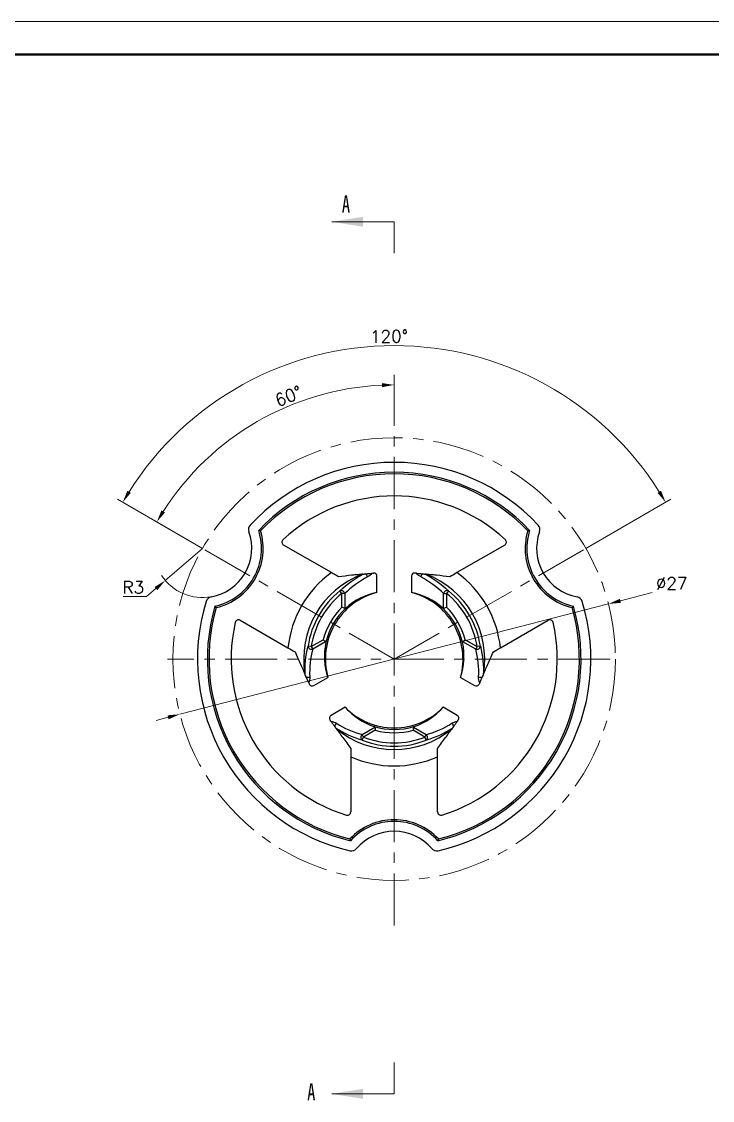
# Model space of a CAD drawing. Header units: millimetres. Extents: x 2517 to 6633, y 792 to 3241.
# Drawn here: x 3490.2 to 3532.4, y 1190.1 to 1255.9 of the extents above; entities that cross this region are included whole.
import ezdxf

# ---------------------------------------------------------------- set-up
doc = ezdxf.new("R2010")
doc.units = ezdxf.units.MM
doc.linetypes.add('CENTER', pattern=[50.8, 31.75, -6.35, 6.35, -6.35])
doc.linetypes.add('HIDDEN', pattern=[9.525, 6.35, -3.175])
for name, color, linetype, lineweight in [('中心线', 1, 'CENTER', 9), ('尺寸标注', 2, 'Continuous', 9), ('引导线', 6, 'Continuous', 9), ('粗实线', 9, 'Continuous', 50)]:
    doc.layers.add(name, color=color, linetype=linetype, lineweight=lineweight)
doc.styles.add('SLDTEXTSTYLE4', font='TXT', dxfattribs={"width": 0.7})
doc.styles.add('st', font='txt.shx')
doc.dimstyles.new('st0.3', dxfattribs={"dimscale": 0.3, "dimtxt": 2.5, "dimasz": 2.5, "dimexe": 1.25, "dimexo": 0, "dimtad": 1, "dimtoh": 1, "dimdec": 3, "dimdsep": 46, "dimtxsty": 'st', "dimcen": 0, "dimclrd": 256, "dimclre": 256, "dimclrt": 256, "dimadec": 4, "dimazin": 2, "dimtfac": 1, "dimtdec": 3, "dimtmove": 0, "dimatfit": 1, "dimfxl": 0, "dimlwd": -1, "dimlwe": -1, "dimarcsym": 0})

# ---------------------------------------------------------------- blocks, each defined once
blk = doc.blocks.new('*D203')
at = {"layer": 'Defpoints', "color": 0, "ltscale": 0.1, "transparency": 16777216}
for p in [(3519.518, 1235.008), (3501.286, 1223.788), (3524.669, 1223.788), (3512.978, 1217.038), (3512.978, 1217.038)]:
    blk.add_point(p, dxfattribs=at)
at = {"layer": '尺寸标注', "ltscale": 0.1, "transparency": 16777216}
for p, q in [((3501.286, 1223.788), (3496.091, 1226.787)), ((3524.669, 1223.788), (3529.864, 1226.787))]:
    blk.add_line(p, q, dxfattribs=at)
blk.add_arc((3512.978, 1217.038), 19.124, 32.24721, 147.75279, dxfattribs=at)
for points in [[(3496.911, 1227.177), (3496.697, 1227.306), (3496.416, 1226.6)], [(3529.258, 1227.306), (3529.044, 1227.177), (3529.539, 1226.6)]]:
    blk.add_solid(points, dxfattribs=at)
at = {"layer": '尺寸标注', "ltscale": 0.1, "transparency": 16777216, "insert": (3512.661, 1236.721), "char_height": 0.75, "attachment_point": 5, "rotation": 0.92257, "style": 'st'}
blk.add_mtext('120°', dxfattribs=at)
blk = doc.blocks.new('*D204')
at = {"layer": 'Defpoints', "color": 0, "ltscale": 0.1, "transparency": 16777216}
for p in [(3512.978, 1234.372), (3502.227, 1229.85), (3501.286, 1223.788), (3512.978, 1217.038), (3512.978, 1200.792)]:
    blk.add_point(p, dxfattribs=at)
at = {"layer": '尺寸标注', "ltscale": 0.1, "transparency": 16777216}
blk.add_line((3501.286, 1223.788), (3498.169, 1225.588), dxfattribs=at)
blk.add_arc((3512.978, 1217.038), 16.725, 92.56955, 147.43045, dxfattribs=at)
for points in [[(3512.225, 1233.871), (3512.231, 1233.621), (3512.978, 1233.763)], [(3498.99, 1225.976), (3498.776, 1226.106), (3498.493, 1225.4)]]:
    blk.add_solid(points, dxfattribs=at)
at = {"layer": '尺寸标注', "ltscale": 0.1, "transparency": 16777216, "insert": (3506.525, 1233.076), "char_height": 0.75, "attachment_point": 5, "rotation": 21.91708, "style": 'st'}
blk.add_mtext('60°', dxfattribs=at)
blk = doc.blocks.new('*D205')
at = {"layer": 'Defpoints', "color": 0, "ltscale": 0.1, "transparency": 16777216}
for p in [(3526.051, 1220.404), (3499.904, 1213.672)]:
    blk.add_point(p, dxfattribs=at)
at = {"layer": '尺寸标注', "ltscale": 0.1, "transparency": 16777216}
for p, q in [((3526.778, 1220.591), (3528.719, 1221.091)), ((3499.904, 1213.672), (3526.051, 1220.404)), ((3499.178, 1213.485), (3498.451, 1213.298))]:
    blk.add_line(p, q, dxfattribs=at)
for points in [[(3526.746, 1220.712), (3526.809, 1220.47), (3526.051, 1220.404)], [(3499.147, 1213.606), (3499.209, 1213.364), (3499.904, 1213.672)]]:
    blk.add_solid(points, dxfattribs=at)
at = {"layer": '尺寸标注', "ltscale": 0.1, "transparency": 16777216, "insert": (3529.906, 1221.654), "char_height": 0.75, "attachment_point": 5, "style": 'st'}
blk.add_mtext('∅27', dxfattribs=at)
blk = doc.blocks.new('*D206')
at = {"layer": 'Defpoints', "color": 0, "ltscale": 0.1, "transparency": 16777216}
for p in [(3501.286, 1223.788), (3499.013, 1221.831)]:
    blk.add_point(p, dxfattribs=at)
at = {"layer": '尺寸标注', "ltscale": 0.1, "transparency": 16777216}
for p, q in [((3501.286, 1223.788), (3499.013, 1221.831)), ((3497.876, 1220.852), (3496.438, 1220.852)), ((3498.444, 1221.342), (3497.876, 1220.852))]:
    blk.add_line(p, q, dxfattribs=at)
blk.add_arc((3501.286, 1223.788), 3, 213.55774, 280.19754, dxfattribs=at)
blk.add_solid([(3498.363, 1221.436), (3498.526, 1221.247), (3499.013, 1221.831)], dxfattribs=at)
at = {"layer": '尺寸标注', "ltscale": 0.1, "transparency": 16777216, "insert": (3497.063, 1221.415), "char_height": 0.75, "attachment_point": 5, "style": 'st'}
blk.add_mtext('R3', dxfattribs=at)

msp = doc.modelspace()

# ---------------------------------------------------------------- linework, layer by layer
at = {"color": 7, "linetype": 'Continuous', "lineweight": 18}
for p, q in [((3512.9776, 1243.713), (3509.1676, 1243.713)), ((3512.9776, 1190.5152), (3509.1676, 1190.5152))]:
    msp.add_line(p, q, dxfattribs=at)
at = {"color": 7, "linetype": 'HIDDEN', "lineweight": 18}
for p, q in [((3512.9776, 1243.713), (3512.9776, 1241.808)), ((3512.9776, 1190.5152), (3512.9776, 1192.4202))]:
    msp.add_line(p, q, dxfattribs=at)
at = {"color": 7, "linetype": 'Continuous', "lineweight": 25}
for p, q in [((3509.1455, 1222.3103), (3506.2277, 1223.9949)), ((3519.7276, 1223.9949), (3516.8098, 1222.3103)), ((3511.6167, 1222.2751), (3511.7067, 1222.2846)), ((3514.3386, 1222.2751), (3514.2486, 1222.2846)), ((3511.9276, 1221.1045), (3511.9276, 1222.0857)), ((3514.0276, 1222.0857), (3514.0276, 1221.1045)), ((3509.7915, 1221.0411), (3509.6674, 1221.197)), ((3509.9647, 1221.0411), (3509.7915, 1221.0411)), ((3509.7915, 1220.2077), (3509.7915, 1221.0411)), ((3509.9647, 1221.0411), (3509.9647, 1220.1353)), ((3515.9906, 1220.1353), (3515.9906, 1221.0411)), ((3515.9906, 1221.0411), (3516.1638, 1221.0411)), ((3516.2879, 1221.197), (3516.1638, 1221.0411)), ((3516.1638, 1221.0411), (3516.1638, 1220.2077)), ((3503.5777, 1219.405), (3506.4955, 1217.7204)), ((3519.4598, 1217.7204), (3522.3776, 1219.405)), ((3507.9177, 1217.7956), (3508.6394, 1218.2123)), ((3517.3159, 1218.2123), (3518.0376, 1217.7956)), ((3507.9177, 1217.7956), (3507.7206, 1217.8251)), ((3507.9177, 1217.7956), (3508.0043, 1217.6456)), ((3508.7887, 1218.0985), (3508.0043, 1217.6456)), ((3517.951, 1217.6456), (3517.1666, 1218.0985)), ((3518.0376, 1217.7956), (3517.951, 1217.6456)), ((3518.2347, 1217.8251), (3518.0376, 1217.7956)), ((3507.7616, 1215.5979), (3507.7984, 1215.5152)), ((3508.0811, 1215.4233), (3508.9308, 1215.9139)), ((3517.0245, 1215.9139), (3517.8742, 1215.4233)), ((3518.1937, 1215.5979), (3518.1569, 1215.5152)), ((3509.9808, 1214.0952), (3509.1311, 1213.6046)), ((3516.8242, 1213.6046), (3515.9745, 1214.0952)), ((3509.1226, 1213.2406), (3509.0693, 1213.3139)), ((3516.8327, 1213.2406), (3516.886, 1213.3139)), ((3511.0172, 1212.4269), (3511.8017, 1212.8798)), ((3511.1039, 1212.2769), (3511.0172, 1212.4269)), ((3511.0309, 1212.0915), (3511.1039, 1212.2769)), ((3511.8256, 1212.6937), (3511.1039, 1212.2769)), ((3514.8514, 1212.2769), (3514.1297, 1212.6937)), ((3514.1536, 1212.8798), (3514.938, 1212.4269)), ((3514.938, 1212.4269), (3514.8514, 1212.2769)), ((3514.9244, 1212.0915), (3514.8514, 1212.2769)), ((3510.3276, 1211.0829), (3510.3276, 1207.7137)), ((3515.6276, 1207.7137), (3515.6276, 1211.0829))]:
    msp.add_line(p, q, dxfattribs=at)
for centre, radius, start, end in [((3512.9776, 1217.0379), 12, 42.936991, 137.063009), ((3512.9776, 1217.0379), 11.4, 43.536203, 136.463797), ((3512.9776, 1217.0379), 11.3, 43.833867, 136.166133), ((3512.9776, 1217.0379), 9.95, 46.996165, 133.003835), ((3501.2863, 1223.7879), 3, 280.197536, 19.802464), ((3501.2863, 1223.7879), 3.6, 282.167193, 17.832807), ((3501.2863, 1223.7879), 3.7, 283.092892, 16.907108), ((3504.4852, 1224.9397), 0.4, 137.063009, 199.802464), ((3524.669, 1223.7879), 3.7, 163.092892, 256.907108), ((3524.669, 1223.7879), 3.6, 162.167193, 257.832807), ((3524.669, 1223.7879), 3, 160.197536, 259.802464), ((3521.47, 1224.9397), 0.4, 340.197536, 42.936991), ((3506.3277, 1224.1681), 0.2, 133.003835, 240), ((3519.6276, 1224.1681), 0.2, 300, 46.996165), ((3512.9776, 1217.0379), 6.518, 126.010489, 173.989511), ((3512.9776, 1217.0379), 5.5216, 110.287383, 189.712617), ((3511.1274, 1222.02), 0.2259, 6.839051, 69.726227), ((3511.7276, 1222.0857), 0.2, 0, 96), ((3514.2276, 1222.0857), 0.2, 84, 180), ((3514.8279, 1222.02), 0.2259, 110.273773, 173.160949), ((3512.9776, 1217.0379), 5.5216, 350.287383, 69.712617), ((3512.9776, 1217.0379), 6.518, 6.010489, 53.989511), ((3501.8882, 1220.4416), 0.4, 100.197536, 162.936991), ((3512.9776, 1217.0379), 5.3157, 128.516546, 171.483454), ((3512.9776, 1217.0379), 5.1164, 128.516546, 171.483454), ((3512.9776, 1217.0379), 4.2, 104.477512, 195.522488), ((3509.7543, 1221.0015), 0.214, 10.6748, 113.976901), ((3512.9776, 1217.0379), 4.2, 344.477512, 75.522488), ((3516.201, 1221.0015), 0.214, 66.023099, 169.3252), ((3512.9776, 1217.0379), 5.1164, 8.516546, 51.483454), ((3512.9776, 1217.0379), 5.3157, 8.516546, 51.483454), ((3524.067, 1220.4416), 0.4, 17.063009, 79.802464), ((3512.9776, 1217.0379), 12, 162.936991, 257.063009), ((3512.9776, 1217.0379), 11.4, 163.536203, 256.463797), ((3512.9776, 1217.0379), 11.3, 163.833867, 256.166133), ((3512.9776, 1217.0379), 4.4944, 135.147999, 164.852001), ((3512.9776, 1217.0379), 4.2944, 133.545082, 166.454918), ((3512.9776, 1217.0379), 11.4, 283.536203, 16.463797), ((3512.9776, 1217.0379), 12, 282.936991, 17.063009), ((3512.9776, 1217.0379), 11.3, 283.833867, 16.166133), ((3512.9776, 1217.0379), 4.2944, 13.545082, 46.454918), ((3512.9776, 1217.0379), 4.4944, 15.147999, 44.852001), ((3512.9776, 1217.0379), 9.95, 166.996165, 253.003835), ((3503.4777, 1219.2318), 0.2, 60, 166.996165), ((3512.9776, 1217.0379), 9.95, 286.996165, 13.003835), ((3522.4776, 1219.2318), 0.2, 13.003835, 120), ((3507.9334, 1217.8476), 0.214, 186.023099, 289.3252), ((3518.0219, 1217.8476), 0.214, 250.6748, 353.976901), ((3507.7379, 1216.1492), 0.2259, 230.273773, 293.160949), ((3518.2174, 1216.1492), 0.2259, 246.839051, 309.726227), ((3507.9811, 1215.5965), 0.2, 204, 300), ((3517.9742, 1215.5965), 0.2, 240, 336), ((3509.2311, 1213.4314), 0.2, 120, 216), ((3512.9776, 1217.0379), 4.2, 224.477512, 315.522488), ((3516.7242, 1213.4314), 0.2, 324, 60), ((3509.5881, 1212.9445), 0.2259, 126.839051, 189.726227), ((3512.9776, 1217.0379), 4.2944, 253.545082, 286.454918), ((3516.3672, 1212.9445), 0.2259, 350.273773, 53.160949), ((3512.9776, 1217.0379), 5.5216, 230.287383, 309.712617), ((3511.1567, 1212.2646), 0.214, 130.6748, 233.976901), ((3512.9776, 1217.0379), 5.1164, 248.516546, 291.483454), ((3512.9776, 1217.0379), 4.4944, 255.147999, 284.852001), ((3514.7985, 1212.2646), 0.214, 306.023099, 49.3252), ((3512.9776, 1217.0379), 5.3157, 248.516546, 291.483454), ((3512.9776, 1217.0379), 6.518, 246.010489, 293.989511), ((3510.1276, 1207.7137), 0.2, 253.003835, 0), ((3515.8276, 1207.7137), 0.2, 180, 286.996165), ((3512.9776, 1203.5379), 3.7, 43.092892, 136.907108), ((3512.9776, 1203.5379), 3.6, 42.167193, 137.832807), ((3512.9776, 1203.5379), 3, 40.197536, 139.802464), ((3510.3806, 1205.7323), 0.4, 257.063009, 319.802464), ((3515.5746, 1205.7323), 0.4, 220.197536, 282.936991)]:
    msp.add_arc(centre, radius, start, end, dxfattribs=at)
for centre, major_axis, ratio, start_param, end_param in [((3513.9994, 1217.0379), (5.7154, 0), 0.9889182, 2.0524508, 2.3545404), ((3511.9559, 1217.0379), (5.7154, 0), 0.9889182, 0.7870523, 1.0891418), ((3512.7719, 1217.0379), (4.1582, 0), 0.9987748, 1.7752422, 2.2942907), ((3513.1834, 1217.0379), (4.1582, 0), 0.9987748, 0.8473019, 1.3663504), ((3513.4885, 1216.153), (-2.8577, 4.9497), 0.9889182, 0.7870523, 1.0891418), ((3512.8748, 1217.2161), (-2.0791, 3.6011), 0.9987748, 0.8473019, 1.3663504), ((3513.0805, 1217.2161), (2.0791, 3.6011), 0.9987748, 4.9168349, 5.4358834), ((3512.4668, 1216.153), (2.8577, 4.9497), 0.9889182, 5.1940435, 5.496133), ((3513.0805, 1216.8597), (-2.0791, 3.6011), 0.9987748, 1.7752422, 2.2942907), ((3512.8748, 1216.8597), (2.0791, 3.6011), 0.9987748, 3.9888946, 4.5079431), ((3512.4668, 1217.9227), (-2.8577, 4.9497), 0.9889182, 2.0524508, 2.3545404), ((3513.4885, 1217.9227), (2.8577, 4.9497), 0.9889182, 3.9286449, 4.2307345)]:
    msp.add_ellipse(centre, major_axis=major_axis, ratio=ratio, start_param=start_param, end_param=end_param, dxfattribs=at)
for points, knots in [([(3504.8264, 1224.8639), (3504.8264, 1224.8639), (3504.8246, 1224.8643), (3504.8213, 1224.8651), (3504.818, 1224.8659), (3504.813, 1224.8671), (3504.807, 1224.8685), (3504.8006, 1224.8701), (3504.7929, 1224.8719), (3504.7844, 1224.8739), (3504.7749, 1224.8761), (3504.7642, 1224.8786), (3504.7531, 1224.8812), (3504.741, 1224.884), (3504.7281, 1224.887), (3504.7154, 1224.8899), (3504.7147, 1224.89), (3504.714, 1224.8902), (3504.7133, 1224.8903)], [0, 0, 0, 0, 0.00003020971, 0.00003020971, 0.00003020971, 0.00006030845, 0.00006030845, 0.00006030845, 0.00009198651, 0.00009198651, 0.00009198651, 0.00012784195, 0.00012784195, 0.00012784195, 0.00016695095, 0.00016695095, 0.00016695095, 0.00016908579, 0.00016908579, 0.00016908579, 0.00016908579]), ([(3521.1289, 1224.8639), (3521.1289, 1224.8639), (3521.1307, 1224.8643), (3521.134, 1224.8651), (3521.1373, 1224.8659), (3521.1423, 1224.8671), (3521.1483, 1224.8685), (3521.1547, 1224.8701), (3521.1624, 1224.8719), (3521.1709, 1224.8739), (3521.1804, 1224.8761), (3521.1911, 1224.8786), (3521.2022, 1224.8812), (3521.2143, 1224.884), (3521.2272, 1224.887), (3521.2399, 1224.8899), (3521.2406, 1224.89), (3521.2413, 1224.8902), (3521.242, 1224.8903)], [0, 0, 0, 0, 0.00003020971, 0.00003020971, 0.00003020971, 0.00006030845, 0.00006030845, 0.00006030845, 0.00009198651, 0.00009198651, 0.00009198651, 0.00012784195, 0.00012784195, 0.00012784195, 0.00016695095, 0.00016695095, 0.00016695095, 0.00016908579, 0.00016908579, 0.00016908579, 0.00016908579]), ([(3509.5777, 1222.0608), (3509.5095, 1222.1002), (3509.4392, 1222.1407), (3509.2947, 1222.2242), (3509.2196, 1222.2675), (3509.1455, 1222.3103)], [0, 0, 0, 0, 0.5, 0.5, 1, 1, 1, 1]), ([(3511.0631, 1222.217), (3511.0389, 1222.2144), (3510.9915, 1222.2094), (3510.8879, 1222.1985), (3510.8304, 1222.1925), (3510.6503, 1222.1736), (3510.5222, 1222.1601), (3510.1318, 1222.1191), (3509.8588, 1222.0904), (3509.5777, 1222.0608)], [0, 0, 0, 0, 0.125, 0.125, 0.25, 0.25, 0.5, 0.5, 1, 1, 1, 1]), ([(3511.0808, 1222.2188), (3511.0826, 1222.219), (3511.085, 1222.2193), (3511.0881, 1222.2196), (3511.0913, 1222.2199), (3511.0953, 1222.2203), (3511.0999, 1222.2208), (3511.1041, 1222.2213), (3511.1088, 1222.2218), (3511.1137, 1222.2223), (3511.1196, 1222.2229), (3511.1258, 1222.2235), (3511.1319, 1222.2242), (3511.1423, 1222.2253), (3511.1525, 1222.2263), (3511.1622, 1222.2274), (3511.1775, 1222.229), (3511.1919, 1222.2305), (3511.2057, 1222.2319)], [0, 0, 0, 0, 0.00001678853, 0.00001678853, 0.00001678853, 0.00003385531, 0.00003385531, 0.00003385531, 0.00004908839, 0.00004908839, 0.00004908839, 0.00006741658, 0.00006741658, 0.00006741658, 0.0000991218, 0.0000991218, 0.0000991218, 0.00014899221, 0.00014899221, 0.00014899221, 0.00014899221]), ([(3511.2057, 1222.2319), (3511.2897, 1222.2408), (3511.3633, 1222.2485), (3511.5022, 1222.2631), (3511.5664, 1222.2698), (3511.6167, 1222.2751)], [0, 0, 0, 0, 0.5, 0.5, 1, 1, 1, 1]), ([(3514.3386, 1222.2751), (3514.3891, 1222.2698), (3514.4523, 1222.2632), (3514.5913, 1222.2486), (3514.6658, 1222.2407), (3514.7496, 1222.2319)], [0, 0, 0, 0, 0.5, 0.5, 1, 1, 1, 1]), ([(3514.7496, 1222.2319), (3514.7631, 1222.2305), (3514.7773, 1222.229), (3514.7923, 1222.2274), (3514.8009, 1222.2265), (3514.8098, 1222.2256), (3514.819, 1222.2246), (3514.8252, 1222.224), (3514.8316, 1222.2233), (3514.8378, 1222.2227), (3514.8425, 1222.2222), (3514.8473, 1222.2217), (3514.8515, 1222.2212), (3514.8558, 1222.2208), (3514.8597, 1222.2204), (3514.8629, 1222.22), (3514.8669, 1222.2196), (3514.87, 1222.2193), (3514.8724, 1222.219), (3514.8732, 1222.2189), (3514.8739, 1222.2189), (3514.8745, 1222.2188)], [0, 0, 0, 0, 0.00004878301, 0.00004878301, 0.00004878301, 0.00007663071, 0.00007663071, 0.00007663071, 0.00009554577, 0.00009554577, 0.00009554577, 0.00011004915, 0.00011004915, 0.00011004915, 0.0001246182, 0.0001246182, 0.0001246182, 0.00014250014, 0.00014250014, 0.00014250014, 0.00014830304, 0.00014830304, 0.00014830304, 0.00014830304]), ([(3516.3776, 1222.0608), (3516.0963, 1222.0904), (3515.8244, 1222.119), (3515.4325, 1222.1602), (3515.3037, 1222.1737), (3515.1241, 1222.1926), (3515.0662, 1222.1987), (3514.9629, 1222.2095), (3514.9162, 1222.2144), (3514.8921, 1222.217)], [0, 0, 0, 0, 0.5, 0.5, 0.75, 0.75, 0.875, 0.875, 1, 1, 1, 1]), ([(3502.1245, 1220.1841), (3502.1245, 1220.1841), (3502.1232, 1220.1854), (3502.1209, 1220.1879), (3502.1185, 1220.1904), (3502.115, 1220.194), (3502.1108, 1220.1985), (3502.1063, 1220.2033), (3502.1008, 1220.2091), (3502.0949, 1220.2154), (3502.0881, 1220.2226), (3502.0806, 1220.2306), (3502.0728, 1220.2389), (3502.0644, 1220.248), (3502.0554, 1220.2576), (3502.0465, 1220.2672), (3502.046, 1220.2677), (3502.0455, 1220.2682), (3502.0451, 1220.2687)], [0, 0, 0, 0, 0.00003020971, 0.00003020971, 0.00003020971, 0.00006030845, 0.00006030845, 0.00006030845, 0.00009198651, 0.00009198651, 0.00009198651, 0.00012784195, 0.00012784195, 0.00012784195, 0.00016695095, 0.00016695095, 0.00016695095, 0.00016908579, 0.00016908579, 0.00016908579, 0.00016908579]), ([(3515.9362, 1220.1506), (3515.9454, 1220.1425), (3515.9553, 1220.1364), (3515.9653, 1220.1338), (3515.9736, 1220.1316), (3515.9824, 1220.1319), (3515.9906, 1220.1353)], [0, 0, 0, 0, 0.00006050247, 0.00006050247, 0.00006050247, 0.00011136818, 0.00011136818, 0.00011136818, 0.00011136818]), ([(3523.8308, 1220.1841), (3523.8308, 1220.1841), (3523.8321, 1220.1854), (3523.8344, 1220.1879), (3523.8368, 1220.1904), (3523.8403, 1220.194), (3523.8445, 1220.1985), (3523.849, 1220.2033), (3523.8545, 1220.2091), (3523.8604, 1220.2154), (3523.8671, 1220.2226), (3523.8747, 1220.2306), (3523.8825, 1220.2389), (3523.8909, 1220.248), (3523.8999, 1220.2576), (3523.9088, 1220.2672), (3523.9093, 1220.2677), (3523.9098, 1220.2682), (3523.9102, 1220.2687)], [0, 0, 0, 0, 0.00003020971, 0.00003020971, 0.00003020971, 0.00006030845, 0.00006030845, 0.00006030845, 0.00009198651, 0.00009198651, 0.00009198651, 0.00012784195, 0.00012784195, 0.00012784195, 0.00016695095, 0.00016695095, 0.00016695095, 0.00016908579, 0.00016908579, 0.00016908579, 0.00016908579]), ([(3508.8026, 1218.0437), (3508.8051, 1218.0557), (3508.8054, 1218.0673), (3508.8027, 1218.0773), (3508.8004, 1218.0856), (3508.7958, 1218.093), (3508.7887, 1218.0985)], [0, 0, 0, 0, 0.00006050247, 0.00006050247, 0.00006050247, 0.00011136818, 0.00011136818, 0.00011136818, 0.00011136818]), ([(3506.9277, 1217.4709), (3507.0427, 1217.2125), (3507.1539, 1216.9627), (3507.3142, 1216.6027), (3507.3669, 1216.4844), (3507.4403, 1216.3194), (3507.464, 1216.2662), (3507.5062, 1216.1714), (3507.5253, 1216.1285), (3507.5352, 1216.1063)], [0, 0, 0, 0, 0.5, 0.5, 0.75, 0.75, 0.875, 0.875, 1, 1, 1, 1]), ([(3518.4201, 1216.1063), (3518.43, 1216.1286), (3518.4494, 1216.1722), (3518.4918, 1216.2674), (3518.5153, 1216.3201), (3518.589, 1216.4856), (3518.6414, 1216.6033), (3518.801, 1216.9619), (3518.9126, 1217.2126), (3519.0276, 1217.4709)], [0, 0, 0, 0, 0.125, 0.125, 0.25, 0.25, 0.5, 0.5, 1, 1, 1, 1]), ([(3507.5935, 1215.9754), (3507.588, 1215.9878), (3507.5822, 1216.0009), (3507.576, 1216.0146), (3507.5725, 1216.0225), (3507.5689, 1216.0307), (3507.5651, 1216.0391), (3507.5626, 1216.0448), (3507.56, 1216.0507), (3507.5574, 1216.0564), (3507.5555, 1216.0608), (3507.5535, 1216.0651), (3507.5518, 1216.069), (3507.5501, 1216.0729), (3507.5485, 1216.0765), (3507.5471, 1216.0795), (3507.5455, 1216.0831), (3507.5442, 1216.086), (3507.5433, 1216.0882), (3507.5429, 1216.0889), (3507.5427, 1216.0896), (3507.5424, 1216.0902)], [0, 0, 0, 0, 0.00004878301, 0.00004878301, 0.00004878301, 0.00007663071, 0.00007663071, 0.00007663071, 0.00009554577, 0.00009554577, 0.00009554577, 0.00011004915, 0.00011004915, 0.00011004915, 0.0001246182, 0.0001246182, 0.0001246182, 0.00014250014, 0.00014250014, 0.00014250014, 0.00014830304, 0.00014830304, 0.00014830304, 0.00014830304]), ([(3507.7616, 1215.5979), (3507.7409, 1215.6442), (3507.7151, 1215.7023), (3507.6582, 1215.83), (3507.6278, 1215.8984), (3507.5935, 1215.9754)], [0, 0, 0, 0, 0.5, 0.5, 1, 1, 1, 1]), ([(3518.3618, 1215.9754), (3518.3274, 1215.8982), (3518.2974, 1215.8306), (3518.2405, 1215.703), (3518.2143, 1215.6441), (3518.1937, 1215.5979)], [0, 0, 0, 0, 0.5, 0.5, 1, 1, 1, 1]), ([(3518.4129, 1216.0902), (3518.4122, 1216.0885), (3518.4112, 1216.0863), (3518.4099, 1216.0834), (3518.4086, 1216.0805), (3518.407, 1216.0768), (3518.4051, 1216.0726), (3518.4034, 1216.0688), (3518.4014, 1216.0644), (3518.3994, 1216.0599), (3518.397, 1216.0545), (3518.3945, 1216.0488), (3518.392, 1216.0432), (3518.3878, 1216.0337), (3518.3836, 1216.0243), (3518.3796, 1216.0154), (3518.3733, 1216.0013), (3518.3674, 1215.988), (3518.3618, 1215.9754)], [0, 0, 0, 0, 0.00001678853, 0.00001678853, 0.00001678853, 0.00003385531, 0.00003385531, 0.00003385531, 0.00004908839, 0.00004908839, 0.00004908839, 0.00006741658, 0.00006741658, 0.00006741658, 0.0000991218, 0.0000991218, 0.0000991218, 0.00014899221, 0.00014899221, 0.00014899221, 0.00014899221]), ([(3509.3654, 1212.9063), (3509.3158, 1212.9746), (3509.2723, 1213.0345), (3509.1902, 1213.1475), (3509.1523, 1213.1997), (3509.1226, 1213.2406)], [0, 0, 0, 0, 0.5, 0.5, 1, 1, 1, 1]), ([(3509.4393, 1212.8047), (3509.4382, 1212.8062), (3509.4368, 1212.8081), (3509.4349, 1212.8106), (3509.4331, 1212.8132), (3509.4307, 1212.8165), (3509.428, 1212.8202), (3509.4255, 1212.8236), (3509.4227, 1212.8275), (3509.4198, 1212.8315), (3509.4163, 1212.8363), (3509.4126, 1212.8413), (3509.4091, 1212.8462), (3509.4029, 1212.8547), (3509.3969, 1212.863), (3509.3911, 1212.8709), (3509.3821, 1212.8834), (3509.3736, 1212.8951), (3509.3654, 1212.9063)], [0, 0, 0, 0, 0.00001678853, 0.00001678853, 0.00001678853, 0.00003385531, 0.00003385531, 0.00003385531, 0.00004908839, 0.00004908839, 0.00004908839, 0.00006741658, 0.00006741658, 0.00006741658, 0.0000991218, 0.0000991218, 0.0000991218, 0.00014899221, 0.00014899221, 0.00014899221, 0.00014899221]), ([(3514.1941, 1212.9193), (3514.1824, 1212.9154), (3514.1722, 1212.9099), (3514.165, 1212.9026), (3514.1589, 1212.8964), (3514.1548, 1212.8887), (3514.1536, 1212.8798)], [0, 0, 0, 0, 0.00006050247, 0.00006050247, 0.00006050247, 0.00011136818, 0.00011136818, 0.00011136818, 0.00011136818]), ([(3516.5899, 1212.9063), (3516.5819, 1212.8953), (3516.5735, 1212.8838), (3516.5646, 1212.8716), (3516.5595, 1212.8646), (3516.5543, 1212.8573), (3516.5489, 1212.8499), (3516.5452, 1212.8448), (3516.5414, 1212.8396), (3516.5377, 1212.8346), (3516.5349, 1212.8307), (3516.5321, 1212.8269), (3516.5296, 1212.8234), (3516.5271, 1212.8199), (3516.5248, 1212.8167), (3516.5229, 1212.8141), (3516.5205, 1212.8109), (3516.5187, 1212.8083), (3516.5173, 1212.8064), (3516.5168, 1212.8058), (3516.5164, 1212.8052), (3516.516, 1212.8047)], [0, 0, 0, 0, 0.00004878301, 0.00004878301, 0.00004878301, 0.00007663071, 0.00007663071, 0.00007663071, 0.00009554577, 0.00009554577, 0.00009554577, 0.00011004915, 0.00011004915, 0.00011004915, 0.0001246182, 0.0001246182, 0.0001246182, 0.00014250014, 0.00014250014, 0.00014250014, 0.00014830304, 0.00014830304, 0.00014830304, 0.00014830304]), ([(3516.8327, 1213.2406), (3516.8029, 1213.1996), (3516.7656, 1213.1481), (3516.6834, 1213.0351), (3516.6394, 1212.9745), (3516.5899, 1212.9063)], [0, 0, 0, 0, 0.5, 0.5, 1, 1, 1, 1]), ([(3509.4497, 1212.7903), (3509.464, 1212.7706), (3509.492, 1212.732), (3509.5533, 1212.6478), (3509.5872, 1212.601), (3509.6937, 1212.4545), (3509.7694, 1212.3503), (3510.0001, 1212.0327), (3510.1615, 1211.8106), (3510.3276, 1211.5819)], [0, 0, 0, 0, 0.125, 0.125, 0.25, 0.25, 0.5, 0.5, 1, 1, 1, 1]), ([(3515.6276, 1211.5819), (3515.7939, 1211.8108), (3515.9546, 1212.032), (3516.1863, 1212.3508), (3516.2624, 1212.4556), (3516.3685, 1212.6017), (3516.4028, 1212.6488), (3516.4638, 1212.7327), (3516.4914, 1212.7707), (3516.5056, 1212.7903)], [0, 0, 0, 0, 0.5, 0.5, 0.75, 0.75, 0.875, 0.875, 1, 1, 1, 1]), ([(3510.3276, 1211.5819), (3510.3276, 1211.5039), (3510.3276, 1211.4227), (3510.3276, 1211.2541), (3510.3276, 1211.1683), (3510.3276, 1211.0829)], [0, 0, 0, 0, 0.5, 0.5, 1, 1, 1, 1]), ([(3515.6276, 1211.0829), (3515.6276, 1211.1689), (3515.6276, 1211.2539), (3515.6276, 1211.4217), (3515.6276, 1211.5043), (3515.6276, 1211.5819)], [0, 0, 0, 0, 0.5, 0.5, 1, 1, 1, 1]), ([(3510.2757, 1206.0657), (3510.2757, 1206.0657), (3510.2763, 1206.0639), (3510.2772, 1206.0606), (3510.2782, 1206.0574), (3510.2796, 1206.0525), (3510.2814, 1206.0465), (3510.2833, 1206.0403), (3510.2856, 1206.0327), (3510.2881, 1206.0244), (3510.2909, 1206.015), (3510.2941, 1206.0044), (3510.2974, 1205.9935), (3510.301, 1205.9816), (3510.3049, 1205.9691), (3510.3087, 1205.9566), (3510.3089, 1205.9559), (3510.3092, 1205.9552), (3510.3094, 1205.9545)], [0, 0, 0, 0, 0.00003020971, 0.00003020971, 0.00003020971, 0.00006030845, 0.00006030845, 0.00006030845, 0.00009198651, 0.00009198651, 0.00009198651, 0.00012784195, 0.00012784195, 0.00012784195, 0.00016695095, 0.00016695095, 0.00016695095, 0.00016908579, 0.00016908579, 0.00016908579, 0.00016908579]), ([(3515.6796, 1206.0657), (3515.6796, 1206.0657), (3515.679, 1206.0639), (3515.6781, 1206.0606), (3515.6771, 1206.0574), (3515.6756, 1206.0525), (3515.6739, 1206.0465), (3515.672, 1206.0403), (3515.6697, 1206.0327), (3515.6672, 1206.0244), (3515.6644, 1206.015), (3515.6612, 1206.0044), (3515.6579, 1205.9935), (3515.6543, 1205.9816), (3515.6504, 1205.9691), (3515.6466, 1205.9566), (3515.6463, 1205.9559), (3515.6461, 1205.9552), (3515.6459, 1205.9545)], [0, 0, 0, 0, 0.00003020971, 0.00003020971, 0.00003020971, 0.00006030845, 0.00006030845, 0.00006030845, 0.00009198651, 0.00009198651, 0.00009198651, 0.00012784195, 0.00012784195, 0.00012784195, 0.00016695095, 0.00016695095, 0.00016695095, 0.00016908579, 0.00016908579, 0.00016908579, 0.00016908579])]:
    msp.add_open_spline(points, degree=3, knots=knots, dxfattribs=at)
for points in [[(3509.6674, 1221.197), (3510.118, 1221.6377), (3510.5944, 1221.9667), (3511.0808, 1222.2188)], [(3511.0808, 1222.2188), (3511.0749, 1222.2182), (3511.069, 1222.2176), (3511.0631, 1222.217)], [(3511.6167, 1222.2751), (3511.5342, 1222.1723), (3511.4461, 1222.0957), (3511.3517, 1222.0469)], [(3514.6036, 1222.0469), (3514.5092, 1222.0957), (3514.4211, 1222.1723), (3514.3386, 1222.2751)], [(3514.8745, 1222.2188), (3515.3609, 1221.9667), (3515.8377, 1221.6373), (3516.2879, 1221.197)], [(3514.8921, 1222.217), (3514.8863, 1222.2176), (3514.8804, 1222.2182), (3514.8745, 1222.2188)], [(3516.8098, 1222.3103), (3516.662, 1222.225), (3516.5138, 1222.1394), (3516.3776, 1222.0608)], [(3509.9647, 1220.1353), (3509.9281, 1220.1508), (3509.8595, 1220.1796), (3509.7915, 1220.2077)], [(3509.9647, 1220.1353), (3509.9831, 1220.1276), (3510.0019, 1220.1355), (3510.0191, 1220.1506)], [(3515.9906, 1220.1353), (3516.0272, 1220.1508), (3516.0958, 1220.1796), (3516.1638, 1220.2077)], [(3508.7887, 1218.0985), (3508.757, 1218.1224), (3508.6978, 1218.1674), (3508.6394, 1218.2123)], [(3517.1666, 1218.0985), (3517.1983, 1218.1224), (3517.2575, 1218.1674), (3517.3159, 1218.2123)], [(3506.4955, 1217.7204), (3506.6444, 1217.6344), (3506.7915, 1217.5495), (3506.9277, 1217.4709)], [(3507.5424, 1216.0902), (3507.5175, 1216.6375), (3507.5644, 1217.215), (3507.7206, 1217.8251)], [(3517.1666, 1218.0985), (3517.1507, 1218.0864), (3517.1481, 1218.0661), (3517.1526, 1218.0437)], [(3518.2347, 1217.8251), (3518.391, 1217.2145), (3518.4378, 1216.6374), (3518.4129, 1216.0902)], [(3519.0276, 1217.4709), (3519.1638, 1217.5495), (3519.3103, 1217.6341), (3519.4598, 1217.7204)], [(3507.5352, 1216.1063), (3507.5376, 1216.101), (3507.54, 1216.0956), (3507.5424, 1216.0902)], [(3507.8267, 1215.9414), (3507.8317, 1215.8354), (3507.8094, 1215.7207), (3507.7616, 1215.5979)], [(3518.1937, 1215.5979), (3518.1459, 1215.7207), (3518.1236, 1215.8354), (3518.1286, 1215.9414)], [(3518.4129, 1216.0902), (3518.4153, 1216.0956), (3518.4177, 1216.101), (3518.4201, 1216.1063)], [(3509.1226, 1213.2406), (3509.2528, 1213.2207), (3509.3633, 1213.1826), (3509.4527, 1213.1253)], [(3511.8017, 1212.8798), (3511.7992, 1212.8997), (3511.7829, 1212.912), (3511.7612, 1212.9193)], [(3516.5026, 1213.1253), (3516.592, 1213.1826), (3516.7025, 1213.2207), (3516.8327, 1213.2406)], [(3511.0309, 1212.0915), (3510.4239, 1212.2614), (3509.9008, 1212.5095), (3509.4393, 1212.8047)], [(3509.4393, 1212.8047), (3509.4428, 1212.7999), (3509.4462, 1212.7951), (3509.4497, 1212.7903)], [(3511.8017, 1212.8798), (3511.8066, 1212.8404), (3511.8159, 1212.7666), (3511.8256, 1212.6937)], [(3514.1536, 1212.8798), (3514.1487, 1212.8404), (3514.1394, 1212.7666), (3514.1297, 1212.6937)], [(3516.516, 1212.8047), (3516.0545, 1212.5095), (3515.5309, 1212.2613), (3514.9244, 1212.0915)], [(3516.5056, 1212.7903), (3516.5091, 1212.7951), (3516.5125, 1212.7999), (3516.516, 1212.8047)]]:
    msp.add_open_spline(points, degree=3, dxfattribs=at)
at = {"color": 7, "linetype": 'Continuous', "lineweight": 18}
for points in [[(3509.1676, 1243.713), (3511.0726, 1243.4082), (3511.0726, 1244.0178)], [(3509.1676, 1190.5152), (3511.0726, 1190.2104), (3511.0726, 1190.82)]]:
    msp.add_solid(points, dxfattribs=at)
at = {"layer": '中心线', "ltscale": 0.1}
for p, q in [((3512.9776, 1200.7921), (3512.9776, 1234.3718)), ((3512.9776, 1217.0379), (3501.2863, 1223.7879)), ((3512.9776, 1217.0379), (3524.669, 1223.7879)), ((3526.1607, 1217.0379), (3499.1447, 1217.0379))]:
    msp.add_line(p, q, dxfattribs=at)
msp.add_circle((3512.9776, 1217.0379), 13.5, dxfattribs=at)
at = {"layer": '引导线'}
msp.add_line((3446.1051, 1255.9254), (3614.1051, 1255.9254), dxfattribs=at)
at = {"layer": '粗实线'}
msp.add_line((3456.1051, 1253.9254), (3612.1051, 1253.9254), dxfattribs=at)

# ---------------------------------------------------------------- texts
at = {"color": 7, "linetype": 'Continuous', "char_height": 1.05, "attachment_point": 1, "style": 'SLDTEXTSTYLE4'}
for insert in [(3509.7862, 1245.3231), (3507.6712, 1191.1649)]:
    msp.add_mtext('A', dxfattribs=dict(at, insert=insert))

# ---------------------------------------------------------------- dimensions: what is measured, and where the dimension line sits
at = {"layer": '尺寸标注', "ltscale": 0.1}
for base, line1, line2, picture, middle in [((3519.5183, 1235.0081), ((3512.9776, 1217.0379), (3524.669, 1223.7879)), ((3512.9776, 1217.0379), (3501.2863, 1223.7879)), '*D203', (3512.6697, 1236.1589)), ((3502.22709, 1229.84989), ((3512.97765, 1200.79211), (3512.97765, 1234.37184)), ((3512.97765, 1217.03788), (3501.2863, 1223.78788)), '*D204', (3506.73484, 1232.55399))]:
    dim = msp.add_angular_dim_2l(base=base, line1=line1, line2=line2, dimstyle='st0.3', dxfattribs=at)
    dim.commit()
    dim.dimension.update_dxf_attribs({"geometry": picture, "text_midpoint": middle, "dimtype": 162})
dim = msp.add_radius_dim(center=(3501.2863, 1223.7879), mpoint=(3499.0126, 1221.8308), dimstyle='st0.3', dxfattribs=at)
dim.commit()
dim.dimension.update_dxf_attribs({"geometry": '*D206', "text_midpoint": (3497.0632, 1220.8523), "dimtype": 164})
dim = msp.add_diameter_dim_2p(p1=(3499.9041, 1213.6716), p2=(3526.0512, 1220.4041), dimstyle='st0.3', dxfattribs=at)
dim.commit()
dim.dimension.update_dxf_attribs({"geometry": '*D205', "text_midpoint": (3529.9063, 1221.091), "dimtype": 163})

doc.saveas('drawing.dxf')
